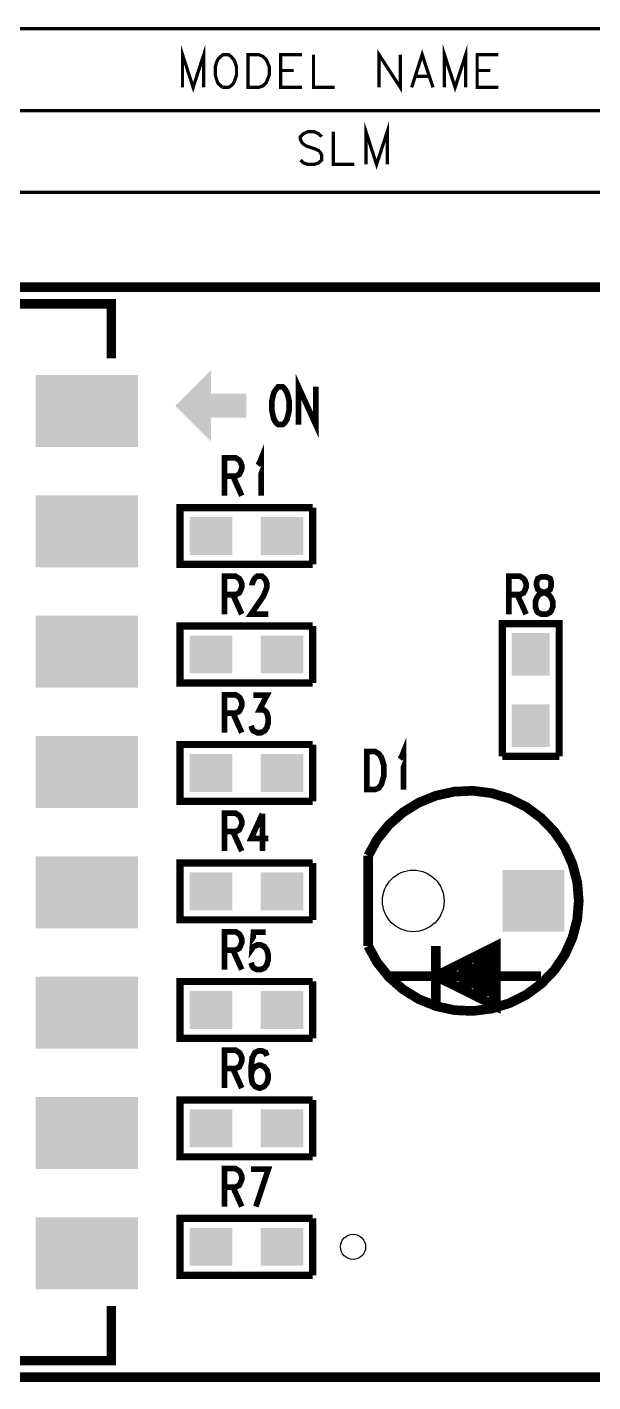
# Model space of a CAD drawing. Extents: x -0.1 to 52.1, y -0.1 to 28.5.
# Drawn here: x 16.87 to 28.81, y -0.1 to 28.49 of the extents above; entities that cross this region are included whole.
import ezdxf

# ---------------------------------------------------------------- set-up
doc = ezdxf.new("R2010")
doc.units = 0
doc.layers.get('0').update_dxf_attribs({"linetype": 'CONTINUOUS'})
doc.layers.add('07_ASSY1_GBR', color=7, linetype='CONTINUOUS')

# ---------------------------------------------------------------- blocks, each defined once
blk = doc.blocks.new('ROUND_128')
blk.add_circle((0, 0), 0.265)
blk = doc.blocks.new('ROUND_129')
blk.add_circle((0, 0), 0.65)
blk = doc.blocks.new('SQUARE_130')
blk.add_solid([(0.65, 0.65), (0.65, -0.65), (-0.65, 0.65), (-0.65, -0.65)])
blk = doc.blocks.new('RECTANGLE_131')
blk.add_solid([(1.08, 0.76), (1.08, -0.76), (-1.08, 0.76), (-1.08, -0.76)])
blk = doc.blocks.new('RECTANGLE_132')
blk.add_solid([(0.45, 0.4), (0.45, -0.4), (-0.45, 0.4), (-0.45, -0.4)])
blk = doc.blocks.new('RECTANGLE_133')
blk.add_solid([(0.4, 0.45), (0.4, -0.45), (-0.4, 0.45), (-0.4, -0.45)])

msp = doc.modelspace()

# ---------------------------------------------------------------- linework, layer by layer
at = {"layer": '07_ASSY1_GBR'}
for points, const_width in [([(16.66, 28.454), (52.068, 28.454)], 0.06909), ([(20.151, 27.217), (20.151, 27.908), (20.376, 27.217), (20.6, 27.908), (20.6, 27.217)], 0.06909), ([(24.297, 27.217), (24.297, 27.908), (24.746, 27.217), (24.746, 27.908)], 0.06909), ([(24.987, 27.217), (25.208, 27.908), (25.437, 27.217)], 0.06909), ([(25.678, 27.217), (25.678, 27.908), (25.903, 27.217), (26.127, 27.908), (26.127, 27.217)], 0.06909), ([(21.008, 27.908), (20.954, 27.866), (20.896, 27.804), (20.869, 27.741), (20.842, 27.647), (20.842, 27.479), (20.869, 27.385), (20.896, 27.312), (20.954, 27.249), (21.008, 27.217), (21.121, 27.217), (21.175, 27.249), (21.233, 27.312), (21.26, 27.385), (21.291, 27.479), (21.291, 27.647), (21.26, 27.741), (21.233, 27.804), (21.175, 27.866), (21.121, 27.908), (21.008, 27.908)], 0.06909), ([(21.533, 27.908), (21.758, 27.908), (21.852, 27.866), (21.915, 27.804), (21.946, 27.741), (21.982, 27.647), (21.982, 27.479), (21.946, 27.385), (21.915, 27.312), (21.852, 27.249), (21.758, 27.217), (21.533, 27.217), (21.533, 27.908)], 0.06909), ([(22.673, 27.908), (22.224, 27.908), (22.224, 27.217), (22.673, 27.217)], 0.06909), ([(22.915, 27.908), (22.915, 27.217), (23.364, 27.217)], 0.06909), ([(26.818, 27.908), (26.369, 27.908), (26.369, 27.217), (26.818, 27.217)], 0.06909), ([(22.224, 27.573), (22.498, 27.573)], 0.06909), ([(25.068, 27.448), (25.351, 27.448)], 0.06909), ([(26.369, 27.573), (26.643, 27.573)], 0.06909), ([(16.66, 26.727), (52.068, 26.727)], 0.06909), ([(23.089, 26.176), (23.022, 26.239), (22.928, 26.281), (22.797, 26.281), (22.703, 26.239), (22.64, 26.176), (22.64, 26.114), (22.672, 26.051), (22.703, 26.019), (22.766, 25.978), (22.959, 25.915), (23.022, 25.883), (23.053, 25.852), (23.089, 25.789), (23.089, 25.684), (23.022, 25.622), (22.928, 25.59), (22.797, 25.59), (22.703, 25.622), (22.64, 25.684)], 0.06909), ([(23.331, 26.281), (23.331, 25.59), (23.78, 25.59)], 0.06909), ([(24.022, 25.59), (24.022, 26.281), (24.246, 25.59), (24.471, 26.281), (24.471, 25.59)], 0.06909), ([(52.068, 25), (16.66, 25)], 0.06909), ([(0, 23), (0, 0), (52, 0), (52, 23), (0, 23)], 0.2), ([(9.35, 21.5), (9.35, 22.65), (18.65, 22.65), (18.65, 21.5)], 0.2), ([(22.598, 20.1), (22.598, 20.9), (22.962, 20.1), (22.962, 20.9)], 0.12), ([(22.173, 20.9), (22.129, 20.852), (22.082, 20.779), (22.06, 20.706), (22.038, 20.597), (22.038, 20.403), (22.06, 20.294), (22.082, 20.209), (22.129, 20.136), (22.173, 20.1), (22.264, 20.1), (22.307, 20.136), (22.355, 20.209), (22.377, 20.294), (22.402, 20.403), (22.402, 20.597), (22.377, 20.706), (22.355, 20.779), (22.307, 20.852), (22.264, 20.9), (22.173, 20.9)], 0.12), ([(21.038, 18.6), (21.038, 19.4), (21.271, 19.4), (21.347, 19.352), (21.373, 19.315), (21.402, 19.242), (21.402, 19.17), (21.373, 19.097), (21.347, 19.048), (21.271, 19.012), (21.038, 19.012)], 0.12), ([(21.74, 19.242), (21.769, 19.279), (21.813, 19.388), (21.813, 18.6)], 0.12), ([(21.216, 19.012), (21.402, 18.6)], 0.12), ([(22.9, 17.15), (20.1, 17.15), (20.1, 18.35), (22.9, 18.35)], 0.1524), ([(22.9, 18.35), (22.9, 17.15)], 0.1524), ([(21.038, 16.1), (21.038, 16.9), (21.271, 16.9), (21.347, 16.852), (21.373, 16.815), (21.402, 16.742), (21.402, 16.67), (21.373, 16.597), (21.347, 16.548), (21.271, 16.512), (21.038, 16.512)], 0.12), ([(21.623, 16.706), (21.623, 16.742), (21.649, 16.815), (21.674, 16.852), (21.725, 16.9), (21.831, 16.9), (21.882, 16.852), (21.907, 16.815), (21.933, 16.742), (21.933, 16.67), (21.907, 16.597), (21.856, 16.476), (21.598, 16.1), (21.962, 16.1)], 0.12), ([(27.038, 16.1), (27.038, 16.9), (27.271, 16.9), (27.347, 16.852), (27.373, 16.815), (27.402, 16.742), (27.402, 16.67), (27.373, 16.597), (27.347, 16.548), (27.271, 16.512), (27.038, 16.512)], 0.12), ([(27.725, 16.888), (27.649, 16.852), (27.623, 16.779), (27.623, 16.706), (27.649, 16.621), (27.7, 16.585), (27.805, 16.548), (27.882, 16.512), (27.933, 16.439), (27.962, 16.367), (27.962, 16.245), (27.933, 16.173), (27.907, 16.136), (27.831, 16.1), (27.725, 16.1), (27.649, 16.136), (27.623, 16.173), (27.598, 16.245), (27.598, 16.367), (27.623, 16.439), (27.674, 16.512), (27.751, 16.548), (27.856, 16.585), (27.907, 16.621), (27.933, 16.706), (27.933, 16.779), (27.907, 16.852), (27.831, 16.888), (27.725, 16.888)], 0.12), ([(21.216, 16.512), (21.402, 16.1)], 0.12), ([(27.216, 16.512), (27.402, 16.1)], 0.12), ([(22.9, 14.65), (20.1, 14.65), (20.1, 15.85), (22.9, 15.85)], 0.1524), ([(22.9, 15.85), (22.9, 14.65)], 0.1524), ([(26.9, 13.1), (26.9, 15.9), (28.1, 15.9), (28.1, 13.1)], 0.1524), ([(21.038, 13.6), (21.038, 14.4), (21.271, 14.4), (21.347, 14.352), (21.373, 14.315), (21.402, 14.242), (21.402, 14.17), (21.373, 14.097), (21.347, 14.048), (21.271, 14.012), (21.038, 14.012)], 0.12), ([(21.649, 14.388), (21.933, 14.388), (21.776, 14.085), (21.856, 14.085), (21.907, 14.048), (21.933, 14.012), (21.962, 13.903), (21.962, 13.818), (21.933, 13.709), (21.882, 13.636), (21.805, 13.6), (21.725, 13.6), (21.649, 13.636), (21.623, 13.673), (21.598, 13.745)], 0.12), ([(21.216, 14.012), (21.402, 13.6)], 0.12), ([(24.74, 13.042), (24.769, 13.079), (24.813, 13.188), (24.813, 12.4)], 0.12), ([(22.9, 12.15), (20.1, 12.15), (20.1, 13.35), (22.9, 13.35)], 0.1524), ([(22.9, 13.35), (22.9, 12.15)], 0.1524), ([(24.038, 13.2), (24.22, 13.2), (24.296, 13.152), (24.347, 13.079), (24.373, 13.006), (24.402, 12.897), (24.402, 12.703), (24.373, 12.594), (24.347, 12.509), (24.296, 12.436), (24.22, 12.4), (24.038, 12.4), (24.038, 13.2)], 0.12), ([(28.1, 13.1), (26.9, 13.1)], 0.1524), ([(24.068, 11.003), (24.259, 11.348), (24.506, 11.655), (24.802, 11.917), (25.138, 12.124), (25.504, 12.272), (25.89, 12.356), (26.284, 12.373), (26.675, 12.323), (27.053, 12.208), (27.406, 12.031), (27.723, 11.796), (27.996, 11.512), (28.218, 11.185), (28.38, 10.825), (28.48, 10.443), (28.513, 10.05), (28.48, 9.657), (28.38, 9.275), (28.218, 8.915), (27.996, 8.588), (27.723, 8.304), (27.406, 8.069), (27.053, 7.892), (26.675, 7.777), (26.284, 7.727), (25.89, 7.744), (25.504, 7.828), (25.138, 7.976), (24.802, 8.183), (24.506, 8.445), (24.259, 8.752), (24.068, 9.098)], 0.2032), ([(21.038, 11.1), (21.038, 11.9), (21.271, 11.9), (21.347, 11.852), (21.373, 11.815), (21.402, 11.742), (21.402, 11.67), (21.373, 11.597), (21.347, 11.548), (21.271, 11.512), (21.038, 11.512)], 0.12), ([(21.838, 11.888), (21.598, 11.367), (21.962, 11.367)], 0.12), ([(21.838, 11.888), (21.838, 11.1)], 0.12), ([(21.216, 11.512), (21.402, 11.1)], 0.12), ([(22.9, 9.65), (20.1, 9.65), (20.1, 10.85), (22.9, 10.85)], 0.1524), ([(22.9, 10.85), (22.9, 9.65)], 0.1524), ([(24.068, 9.098), (24.068, 11.003)], 0.2032), ([(21.038, 8.6), (21.038, 9.4), (21.271, 9.4), (21.347, 9.352), (21.373, 9.315), (21.402, 9.242), (21.402, 9.17), (21.373, 9.097), (21.347, 9.048), (21.271, 9.012), (21.038, 9.012)], 0.12), ([(21.907, 9.388), (21.649, 9.388), (21.623, 9.048), (21.649, 9.085), (21.725, 9.121), (21.802, 9.121), (21.882, 9.085), (21.933, 9.012), (21.962, 8.903), (21.962, 8.818), (21.933, 8.709), (21.882, 8.636), (21.802, 8.6), (21.725, 8.6), (21.649, 8.636), (21.623, 8.673), (21.598, 8.745)], 0.12), ([(25.496, 8.463), (26.766, 7.828), (26.766, 9.098), (25.496, 8.463)], 0.2032), ([(25.496, 7.828), (25.496, 9.098)], 0.2032), ([(21.216, 9.012), (21.402, 8.6)], 0.12), ([(26.766, 8.78), (26.29, 8.78)], 0.2032), ([(26.766, 8.939), (26.449, 8.939)], 0.2032), ([(26.766, 8.621), (25.973, 8.621)], 0.2032), ([(22.9, 7.15), (20.1, 7.15), (20.1, 8.35), (22.9, 8.35)], 0.1524), ([(22.9, 8.35), (22.9, 7.15)], 0.1524), ([(24.544, 8.463), (25.496, 8.463)], 0.2032), ([(25.496, 8.463), (27.719, 8.463)], 0.2032), ([(26.766, 8.304), (25.973, 8.304)], 0.2032), ([(26.766, 8.145), (26.29, 8.145)], 0.2032), ([(26.766, 7.986), (26.608, 7.986)], 0.2032), ([(21.038, 6.1), (21.038, 6.9), (21.271, 6.9), (21.347, 6.852), (21.373, 6.815), (21.402, 6.742), (21.402, 6.67), (21.373, 6.597), (21.347, 6.548), (21.271, 6.512), (21.038, 6.512)], 0.12), ([(21.933, 6.779), (21.904, 6.852), (21.82, 6.888), (21.765, 6.888), (21.682, 6.852), (21.623, 6.742), (21.598, 6.548), (21.598, 6.367), (21.623, 6.209), (21.682, 6.136), (21.765, 6.1), (21.791, 6.1), (21.875, 6.136), (21.933, 6.209), (21.962, 6.318), (21.962, 6.367), (21.933, 6.476), (21.875, 6.548), (21.791, 6.585), (21.765, 6.585), (21.682, 6.548), (21.623, 6.476), (21.598, 6.367)], 0.12), ([(21.216, 6.512), (21.402, 6.1)], 0.12), ([(22.9, 4.65), (20.1, 4.65), (20.1, 5.85), (22.9, 5.85)], 0.1524), ([(22.9, 5.85), (22.9, 4.65)], 0.1524), ([(21.038, 3.6), (21.038, 4.4), (21.271, 4.4), (21.347, 4.352), (21.373, 4.315), (21.402, 4.242), (21.402, 4.17), (21.373, 4.097), (21.347, 4.048), (21.271, 4.012), (21.038, 4.012)], 0.12), ([(21.598, 4.388), (21.962, 4.388), (21.7, 3.6)], 0.12), ([(21.216, 4.012), (21.402, 3.6)], 0.12), ([(22.9, 2.15), (20.1, 2.15), (20.1, 3.35), (22.9, 3.35)], 0.1524), ([(22.9, 3.35), (22.9, 2.15)], 0.1524), ([(9.35, 1.5), (9.35, 0.35), (18.65, 0.35), (18.65, 1.5)], 0.2)]:
    msp.add_lwpolyline(points, dxfattribs=dict(at, const_width=const_width))
for points in [[(20.250166, 20.750128), (20.75, 21.249898), (20.75002, 20.750128), (20.75, 21.249898)], [(20.00001, 20.500002), (20.249964, 20.749926), (21.49999, 20.500002), (21.5, 20.749926)], [(20.249964, 20.749926), (20.250018, 20.74998), (21.5, 20.749926), (21.499946, 20.74998)], [(20.250018, 20.74998), (20.250038, 20.75), (21.499946, 20.74998), (20.750148, 20.75)], [(20.250038, 20.75), (20.250166, 20.750128), (20.750148, 20.75), (20.75002, 20.750128)], [(20.249956, 20.250054), (20.00001, 20.500002), (21.49998, 20.250054), (21.49999, 20.500002)], [(20.25001, 20.25), (20.249956, 20.250054), (21.499926, 20.25), (21.49998, 20.250054)], [(20.25003, 20.24998), (20.25001, 20.25), (20.750128, 20.24998), (21.499926, 20.25)], [(20.250158, 20.249852), (20.25003, 20.24998), (20.75, 20.249852), (20.750128, 20.24998)], [(20.74994, 19.750062), (20.250158, 20.249852), (20.74994, 19.750062), (20.75, 20.249852)]]:
    msp.add_solid(points, dxfattribs=at)

# ---------------------------------------------------------------- block references
for name, p in [('RECTANGLE_131', (18.13, 20.39)), ('RECTANGLE_131', (18.13, 17.85)), ('RECTANGLE_132', (20.75, 17.75)), ('RECTANGLE_132', (22.25, 17.75)), ('RECTANGLE_131', (18.13, 15.31)), ('RECTANGLE_132', (20.75, 15.25)), ('RECTANGLE_132', (22.25, 15.25)), ('RECTANGLE_133', (27.5, 15.25)), ('RECTANGLE_133', (27.5, 13.75)), ('RECTANGLE_131', (18.13, 12.77)), ('RECTANGLE_132', (20.75, 12.75)), ('RECTANGLE_132', (22.25, 12.75)), ('RECTANGLE_131', (18.13, 10.23)), ('RECTANGLE_132', (20.75, 10.25)), ('RECTANGLE_132', (22.25, 10.25)), ('ROUND_129', (25.02, 10.05)), ('SQUARE_130', (27.56, 10.05)), ('RECTANGLE_131', (18.13, 7.69)), ('RECTANGLE_132', (20.75, 7.75)), ('RECTANGLE_132', (22.25, 7.75)), ('RECTANGLE_131', (18.13, 5.15)), ('RECTANGLE_132', (20.75, 5.25)), ('RECTANGLE_132', (22.25, 5.25)), ('RECTANGLE_131', (18.13, 2.61)), ('RECTANGLE_132', (20.75, 2.75)), ('RECTANGLE_132', (22.25, 2.75)), ('ROUND_128', (23.75, 2.75))]:
    msp.add_blockref(name, p, dxfattribs=at)

doc.saveas('drawing.dxf')
